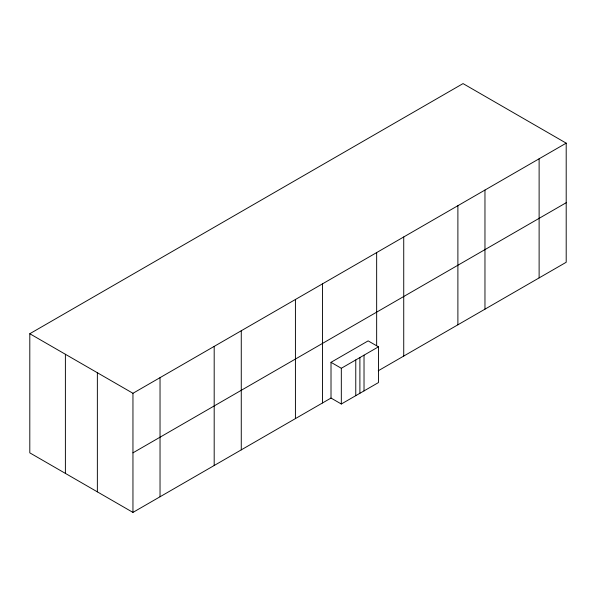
<?xml version="1.0" encoding="UTF-8"?>
<svg xmlns="http://www.w3.org/2000/svg" width="596" height="596" viewBox="0 0 596 596"><rect width="100%" height="100%" fill="white"/><g stroke="black" fill="none" stroke-linecap="round" stroke-linejoin="round"><path stroke-width="0.89" d="M331.011 398.053L331.011 362.323L368.142 340.882L378.46 346.835L378.46 382.572L341.322 404.006L331.011 398.053L132.953 512.404L29.8 452.848L29.8 333.73L463.047 83.596L566.2 143.152L566.2 262.27L378.244 370.779M29.8 333.73L132.953 393.285L566.2 143.152M132.953 452.841L566.2 202.715M331.011 362.323L341.322 368.276L378.46 346.835M539.119 158.789L539.119 277.9M484.965 190.057L484.965 309.168M457.892 205.687L457.892 324.798M403.73 236.955L403.73 356.065M376.657 252.585L376.657 345.643M364.022 355.171L364.022 390.909M359.895 357.555L359.895 393.293M355.767 359.939L355.767 395.67M341.322 368.276L341.322 404.006M322.496 283.852L322.496 402.97M295.422 299.49L295.422 418.601M241.268 330.758L241.268 449.868M214.188 346.388L214.188 465.498M160.033 377.655L160.033 496.766M132.953 393.285L132.953 512.404M97.364 372.738L97.364 491.856M65.389 354.277L65.389 473.388"/></g></svg>
